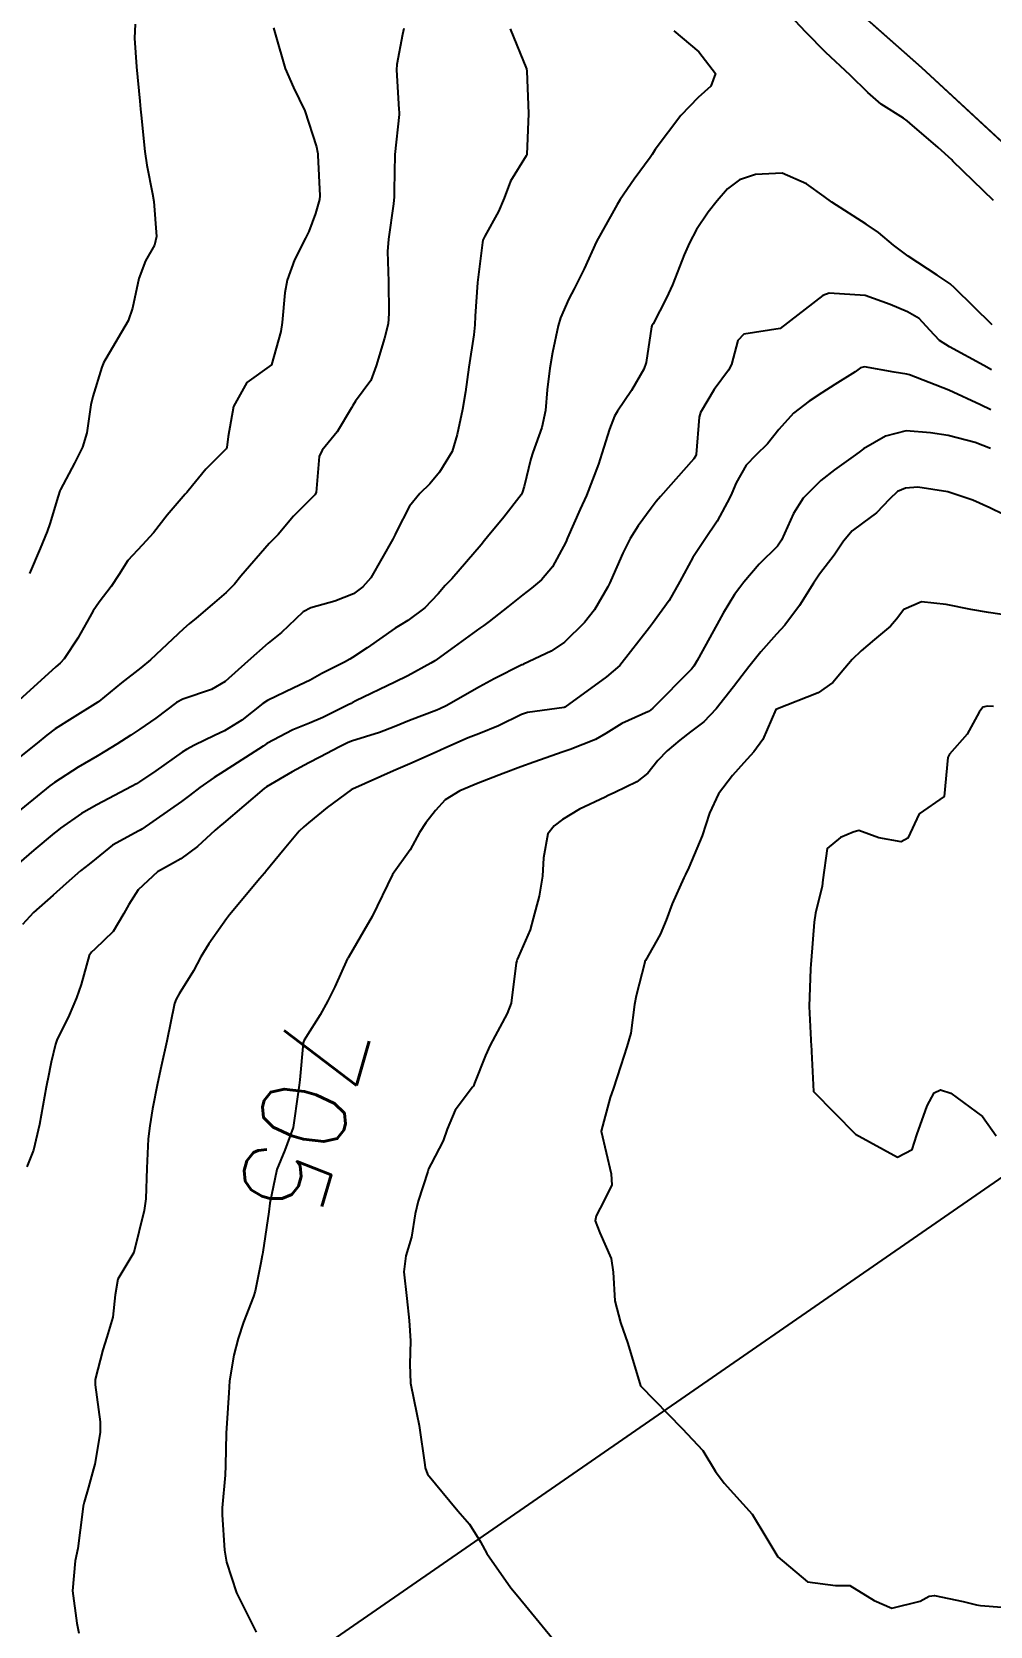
# Model space of a CAD drawing. Header units: metres. Extents: x 298520 to 308411, y 7433745 to 7450750.
# Drawn here: x 301594 to 301639.2, y 7442580.4 to 7442655.7 of the extents above; entities that cross this region are included whole.
import ezdxf
from ezdxf.enums import TextEntityAlignment as Align

# ---------------------------------------------------------------- set-up
doc = ezdxf.new("R2010")
doc.units = ezdxf.units.M
doc.header["$LTSCALE"] = 10
doc.linetypes.add('CONTINUO', pattern=[0])
doc.linetypes.add('DASHED', pattern=[0.75, 0.5, -0.25])
for name, color, linetype in [('Cotas', 45, 'Continuous'), ('Curvas de Nivel 1m', 11, 'Continuous'), ('Curvas de Nivel 5m', 15, 'Continuous'), ('Eixo_Estaqueamento', 45, 'CONTINUO'), ('Linha Férrea', 251, 'TRACKS'), ('TEXTO', 45, 'Continuous'), ('Vias Secundárias', 230, 'DASHED')]:
    doc.layers.add(name, color=color, linetype=linetype)
doc.styles.add('Style-STANDARD', font='STANDARD.shx')
doc.linetypes.add('TRACKS', pattern='A,0.15,[130,ltypeshp.shx,S=0.25,R=0,X=0,Y=0],0.15', length=0.3)

msp = doc.modelspace()

# ---------------------------------------------------------------- linework, layer by layer
at = {"layer": 'Curvas de Nivel 1m', "flags": 128}
for points, elevation in [([(301611.556, 7442655.816), (301611.5, 7442655.538), (301611.238, 7442654.12), (301611.225, 7442653.873), (301611.334, 7442651.992), (301611.349, 7442651.871), (301611.345, 7442651.765), (301611.132, 7442649.875), (301611.104, 7442648.178), (301611.101, 7442647.875), (301611.072, 7442647.547), (301610.84, 7442645.878), (301610.785, 7442645.287), (301610.832, 7442643.878), (301610.861, 7442642.356), (301610.821, 7442641.878), (301610.651, 7442641.205), (301610.265, 7442639.886), (301609.999, 7442639.193), (301609.288, 7442638.218), (301609.16, 7442638.026), (301609.098, 7442637.902), (301608.409, 7442636.771), (301607.715, 7442635.915), (301607.571, 7442635.605), (301607.428, 7442633.918), (301607.365, 7442633.794), (301607.239, 7442633.68), (301606.358, 7442632.797), (301605.629, 7442631.936), (301605.427, 7442631.721), (301605.209, 7442631.502), (301603.874, 7442629.96), (301603.567, 7442629.584), (301603.181, 7442629.186), (301602.52, 7442628.629), (301601.759, 7442627.984), (301601.434, 7442627.714), (301601.158, 7442627.471), (301599.599, 7442626.013), (301599.139, 7442625.633), (301598.239, 7442624.922), (301597.165, 7442624.04), (301597.139, 7442624.024), (301597.122, 7442624.011), (301595.905, 7442623.258), (301595.103, 7442622.747), (301594.711, 7442622.453), (301594.255, 7442622.073), (301593.083, 7442621.144)], 711), ([(301605.408, 7442655.847), (301605.499, 7442655.527), (301605.957, 7442653.935), (301606.361, 7442653.039), (301606.883, 7442651.926), (301607.436, 7442650.235), (301607.493, 7442649.979), (301607.5, 7442649.919), (301607.506, 7442649.845), (301607.593, 7442647.918), (301607.577, 7442647.742), (301607.395, 7442647.085), (301607.075, 7442646.234), (301606.92, 7442645.925), (301606.403, 7442644.899), (301606.062, 7442643.933), (301605.944, 7442643.344), (301605.811, 7442641.935), (301605.751, 7442641.513), (301605.313, 7442639.94), (301604.15, 7442639.107), (301603.515, 7442637.967), (301603.269, 7442636.556), (301603.2, 7442636.034), (301603.173, 7442635.971), (301602.214, 7442635.019), (301601.388, 7442633.989), (301601.319, 7442633.912), (301601.241, 7442633.834), (301600.383, 7442632.846), (301599.742, 7442632.012), (301599.207, 7442631.426), (301598.531, 7442630.695), (301598.1, 7442630.031), (301597.747, 7442629.472), (301597.18, 7442628.732), (301596.894, 7442628.324), (301596.731, 7442628.044), (301596.167, 7442627.041), (301595.525, 7442626.056), (301595.338, 7442625.861), (301595.139, 7442625.687), (301593.385, 7442624.086)], 712), ([(301598.885, 7442656.019), (301598.847, 7442655.371), (301598.938, 7442654.018), (301599.092, 7442652.382), (301599.13, 7442652.015), (301599.166, 7442651.73), (301599.333, 7442650.011), (301599.423, 7442649.371), (301599.704, 7442648.007), (301599.752, 7442647.654), (301599.879, 7442646.005), (301599.797, 7442645.588), (301599.371, 7442644.856), (301599.05, 7442644.015), (301598.75, 7442642.611), (301598.54, 7442642.022), (301597.5, 7442640.222), (301597.388, 7442640.039), (301597.361, 7442639.991), (301597.31, 7442639.836), (301596.881, 7442638.452), (301596.787, 7442638.045), (301596.593, 7442636.723), (301596.397, 7442636.049), (301596.009, 7442635.299), (301595.349, 7442634.059), (301595.317, 7442633.984), (301595.238, 7442633.744), (301594.851, 7442632.433), (301594.728, 7442632.067), (301594.395, 7442631.262), (301593.881, 7442630.08)], 713), ([(301639.405, 7442647.696), (301637.492, 7442649.559), (301637.434, 7442649.619), (301636.799, 7442650.206), (301635.451, 7442651.358), (301635.33, 7442651.46), (301635.156, 7442651.584), (301634.107, 7442652.247), (301633.465, 7442652.797), (301632.638, 7442653.618), (301631.489, 7442654.682), (301630.55, 7442655.644), (301630.041, 7442656.185)], 709), ([(301624.316, 7442655.718), (301625.488, 7442654.714), (301626.281, 7442653.692), (301626.057, 7442653.104), (301625.462, 7442652.562), (301624.647, 7442651.712), (301623.437, 7442650.1), (301623.291, 7442649.874), (301623.197, 7442649.732), (301622.446, 7442648.711), (301621.776, 7442647.746), (301621.639, 7442647.51), (301621.396, 7442647.079), (301620.665, 7442645.761), (301620.073, 7442644.472), (301619.74, 7442643.774), (301619.608, 7442643.527), (301619.352, 7442643.051), (301618.961, 7442642.161), (301618.844, 7442641.785), (301618.584, 7442640.524), (301618.462, 7442639.789), (301618.331, 7442638.756), (301618.249, 7442637.79), (301618.08, 7442636.987), (301617.652, 7442635.796), (301617.561, 7442635.496), (301617.247, 7442634.193), (301617.155, 7442633.89), (301617.108, 7442633.801), (301616.291, 7442632.745), (301615.52, 7442631.817), (301615.379, 7442631.651), (301615.209, 7442631.444), (301613.836, 7442629.84), (301613.519, 7442629.514), (301613.182, 7442629.134), (301612.563, 7442628.465), (301611.758, 7442627.864), (301611.384, 7442627.644), (301611.159, 7442627.505), (301609.833, 7442626.573), (301609.145, 7442626.119), (301609.01, 7442626.036), (301608.755, 7442625.904), (301607.693, 7442625.359), (301607.134, 7442625.058), (301606.373, 7442624.685), (301605.124, 7442624.089), (301604.906, 7442623.943), (301603.911, 7442623.158), (301603.103, 7442622.664), (301602.63, 7442622.445), (301601.685, 7442621.984), (301601.3, 7442621.779), (301601.09, 7442621.649), (301599.848, 7442620.776), (301599.075, 7442620.246), (301598.938, 7442620.158), (301598.7, 7442620.024), (301597.641, 7442619.461), (301597.064, 7442619.171), (301596.348, 7442618.759), (301595.356, 7442618.057), (301595.184, 7442617.926), (301595.049, 7442617.819), (301594.093, 7442617.018), (301593.023, 7442616.09)], 709), ([(301639.336, 7442641.831), (301637.584, 7442643.558), (301637.356, 7442643.763), (301636.749, 7442644.179), (301635.375, 7442645.078), (301634.684, 7442645.59), (301633.972, 7442646.184), (301633.393, 7442646.586), (301631.766, 7442647.626), (301631.407, 7442647.881), (301630.579, 7442648.479), (301629.423, 7442648.986), (301628.162, 7442648.933), (301627.418, 7442648.682), (301626.842, 7442648.255), (301626.353, 7442647.69), (301625.941, 7442647.151), (301625.389, 7442646.335), (301625.045, 7442645.705), (301624.797, 7442645.128), (301624.25, 7442643.717), (301623.974, 7442643.1), (301623.335, 7442641.877), (301623.28, 7442641.784), (301623.264, 7442641.731), (301623.001, 7442640.048), (301622.899, 7442639.734), (301622.313, 7442638.724), (301621.65, 7442637.746), (301621.515, 7442637.514), (301621.274, 7442636.896), (301620.909, 7442635.755), (301620.754, 7442635.254), (301620.185, 7442633.766), (301619.884, 7442633.12), (301619.299, 7442631.779), (301619.211, 7442631.569), (301618.58, 7442630.405), (301618.068, 7442629.791), (301617.59, 7442629.393), (301617.182, 7442629.076), (301616.472, 7442628.509), (301615.59, 7442627.816), (301615.341, 7442627.638), (301615.16, 7442627.509), (301613.938, 7442626.625), (301613.145, 7442626.043), (301613.03, 7442625.965), (301612.838, 7442625.853), (301611.745, 7442625.256), (301611.134, 7442624.957), (301609.296, 7442624.069), (301609.124, 7442623.986), (301609.07, 7442623.954), (301608.97, 7442623.902), (301607.743, 7442623.284), (301607.109, 7442623.019), (301606.33, 7442622.703), (301605.095, 7442622.057), (301605.026, 7442622.009), (301604.927, 7442621.942), (301603.081, 7442620.747), (301602.601, 7442620.452), (301601.933, 7442619.981), (301601.45, 7442619.605), (301601.066, 7442619.329), (301599.187, 7442618.018), (301599.111, 7442617.961), (301599.052, 7442617.934), (301597.809, 7442617.265), (301597.032, 7442616.635), (301596.712, 7442616.359), (301596.301, 7442616.047), (301595.621, 7442615.45), (301595.011, 7442614.891), (301594.077, 7442614.074), (301593.559, 7442613.517)], 708), ([(301639.315, 7442639.7), (301638.956, 7442639.904), (301637.325, 7442640.784), (301636.849, 7442641.088), (301636.394, 7442641.574), (301635.889, 7442642.132), (301635.342, 7442642.45), (301634.535, 7442642.782), (301633.349, 7442643.219), (301631.646, 7442643.331), (301631.349, 7442643.219), (301629.333, 7442641.66), (301627.614, 7442641.394), (301627.327, 7442641.082), (301627.036, 7442639.963), (301626.895, 7442639.684), (301626.219, 7442638.771), (301625.569, 7442637.697), (301625.506, 7442637.472), (301625.367, 7442635.699), (301625.341, 7442635.62), (301625.261, 7442635.501), (301623.684, 7442633.723), (301623.481, 7442633.484), (301623.235, 7442633.173), (301622.622, 7442632.336), (301622.251, 7442631.74), (301621.909, 7442631.04), (301621.339, 7442629.749), (301621.29, 7442629.651), (301621.189, 7442629.463), (301620.56, 7442628.371), (301620.1, 7442627.766), (301619.154, 7442626.847), (301618.517, 7442626.419), (301617.209, 7442625.799), (301617.16, 7442625.782), (301617.143, 7442625.774), (301615.83, 7442625.119), (301615.132, 7442624.738), (301613.557, 7442623.843), (301613.271, 7442623.698), (301613.12, 7442623.639), (301611.826, 7442623.149), (301611.108, 7442622.845), (301610.41, 7442622.574), (301609.097, 7442622.165), (301608.903, 7442622.095), (301608.527, 7442621.906), (301607.593, 7442621.41), (301607.085, 7442621.15), (301606.285, 7442620.724), (301605.074, 7442620.016), (301604.965, 7442619.942), (301603.056, 7442618.295), (301602.874, 7442618.153), (301602.658, 7442617.974), (301601.821, 7442617.203), (301601.032, 7442616.614), (301600.637, 7442616.388), (301599.932, 7442616.006), (301599.014, 7442615.154), (301598.573, 7442614.458), (301598.343, 7442614.027), (301597.834, 7442613.187), (301596.978, 7442612.352), (301596.815, 7442612.202), (301596.713, 7442612.043), (301596.321, 7442610.685), (301596.112, 7442610.048), (301595.76, 7442609.236), (301595.184, 7442608.057), (301595.117, 7442607.871), (301594.917, 7442607.009), (301594.761, 7442606.206), (301594.729, 7442606.063), (301594.672, 7442605.835), (301594.364, 7442604.068), (301594.077, 7442602.859), (301593.768, 7442602.076)], 707), ([(301639.287, 7442637.813), (301638.787, 7442638.049), (301637.301, 7442638.743), (301635.438, 7442639.462), (301635.311, 7442639.493), (301634.724, 7442639.596), (301633.315, 7442639.848), (301633.134, 7442639.793), (301632.868, 7442639.614), (301631.919, 7442639.008), (301631.298, 7442638.614), (301630.703, 7442638.228), (301629.965, 7442637.65), (301629.275, 7442636.89), (301628.73, 7442636.204), (301628.189, 7442635.671), (301627.729, 7442635.204), (301627.25, 7442634.372), (301627.051, 7442633.876), (301626.963, 7442633.683), (301626.355, 7442632.559), (301625.769, 7442631.694), (301625.204, 7442630.841), (301624.596, 7442629.716), (301624.095, 7442628.805), (301623.306, 7442627.729), (301623.161, 7442627.541), (301621.759, 7442625.744), (301621.137, 7442625.202), (301619.163, 7442623.779), (301619.136, 7442623.766), (301617.397, 7442623.519), (301617.117, 7442623.428), (301616.028, 7442622.892), (301615.103, 7442622.521), (301614.605, 7442622.323), (301613.504, 7442621.844), (301613.091, 7442621.657), (301611.843, 7442621.104), (301611.082, 7442620.772), (301609.137, 7442619.899), (301609.073, 7442619.866), (301607.942, 7442619.034), (301607.057, 7442618.308), (301606.844, 7442618.133), (301606.62, 7442617.924), (301605.906, 7442617.066), (301605.024, 7442615.995), (301604.999, 7442615.964), (301604.982, 7442615.941), (301604.769, 7442615.693), (301603.336, 7442613.965), (301603.189, 7442613.778), (301602.996, 7442613.514), (301602.356, 7442612.603), (301601.986, 7442611.98), (301601.629, 7442611.321), (301600.955, 7442610.245), (301600.81, 7442609.992), (301600.738, 7442609.78), (301600.37, 7442607.998), (301600.107, 7442606.81), (301599.937, 7442606.004), (301599.697, 7442604.814), (301599.568, 7442604.01), (301599.496, 7442603.388), (301599.421, 7442602.011), (301599.385, 7442600.559), (301599.302, 7442600.013), (301598.813, 7442598.02), (301598.056, 7442596.765), (301597.94, 7442596.028), (301597.824, 7442594.978), (301597.539, 7442594.032), (301597.357, 7442593.431), (301596.991, 7442592.037), (301596.989, 7442591.779), (301597.233, 7442590.035), (301597.218, 7442589.525), (301596.966, 7442588.037), (301596.918, 7442587.809), (301596.677, 7442586.947), (301596.472, 7442586.237), (301596.426, 7442586.044), (301596.39, 7442585.774), (301596.167, 7442584.047), (301596.052, 7442583.464), (301595.925, 7442582.05), (301596.12, 7442580.527), (301596.222, 7442580.046)], 706), ([(301639.886, 7442632.877), (301639.238, 7442633.182), (301638.435, 7442633.548), (301637.247, 7442633.947), (301635.827, 7442634.159), (301635.248, 7442634.117), (301634.88, 7442633.96), (301634.488, 7442633.598), (301633.88, 7442632.957), (301633.226, 7442632.466), (301632.729, 7442632.106), (301632.319, 7442631.619), (301631.879, 7442630.95), (301631.197, 7442630.051), (301630.9, 7442629.634), (301630.239, 7442628.582), (301629.551, 7442627.654), (301629.159, 7442627.22), (301628.426, 7442626.392), (301627.855, 7442625.673), (301627.543, 7442625.272), (301627.134, 7442624.743), (301626.318, 7442623.692), (301625.725, 7442623.089), (301625.106, 7442622.605), (301624.593, 7442622.223), (301623.995, 7442621.721), (301623.563, 7442621.25), (301623.082, 7442620.657), (301622.57, 7442620.243), (301621.528, 7442619.745), (301621.218, 7442619.601), (301621.07, 7442619.529), (301619.865, 7442618.963), (301619.053, 7442618.468), (301618.663, 7442618.169), (301618.369, 7442617.787), (301618.165, 7442616.655), (301618.118, 7442615.789), (301617.953, 7442614.851), (301617.672, 7442613.793), (301617.525, 7442613.264), (301616.976, 7442612.003), (301616.913, 7442611.862), (301616.892, 7442611.801), (301616.866, 7442611.696), (301616.63, 7442609.805), (301616.446, 7442609.306), (301615.638, 7442607.819), (301615.412, 7442607.336), (301614.906, 7442606.021), (301614.846, 7442605.888), (301614.806, 7442605.831), (301613.989, 7442604.742), (301613.611, 7442603.843), (301613.422, 7442603.297), (301612.858, 7442602.215), (301612.732, 7442601.974), (301612.69, 7442601.852), (301612.237, 7442600.458), (301612.096, 7442599.857), (301611.927, 7442598.754), (301611.655, 7442597.862), (301611.558, 7442597.106), (301611.698, 7442595.861), (301611.815, 7442594.817), (301611.88, 7442593.859), (301611.845, 7442592.76), (301611.877, 7442591.859), (301612.18, 7442590.393), (301612.294, 7442589.854), (301612.552, 7442587.994), (301612.575, 7442587.851), (301612.689, 7442587.567), (301614.117, 7442585.835), (301614.657, 7442585.199), (301615.186, 7442584.359), (301615.485, 7442583.817), (301616.619, 7442582.192), (301616.942, 7442581.797), (301618.593, 7442579.78)], 704), ([(301640.66, 7442628.028), (301639.174, 7442628.247), (301638.337, 7442628.387), (301637.179, 7442628.619), (301636.01, 7442628.748), (301635.175, 7442628.395), (301634.826, 7442627.935), (301634.538, 7442627.596), (301633.794, 7442626.966), (301633.151, 7442626.432), (301632.729, 7442626.032), (301632.381, 7442625.618), (301631.818, 7442624.941), (301631.131, 7442624.454), (301629.123, 7442623.66), (301628.518, 7442622.25), (301628.097, 7442621.67), (301627.616, 7442621.147), (301627.082, 7442620.544), (301626.418, 7442619.69), (301625.992, 7442618.763), (301625.649, 7442617.701), (301625.028, 7442616.203), (301624.86, 7442615.876), (301624.78, 7442615.712), (301624.233, 7442614.495), (301623.945, 7442613.721), (301623.675, 7442613.041), (301622.974, 7442611.817), (301622.944, 7442611.76), (301622.936, 7442611.73), (301622.538, 7442610.153), (301622.463, 7442609.735), (301622.288, 7442608.388), (301622.098, 7442607.738), (301621.805, 7442606.856), (301621.446, 7442605.745), (301621.303, 7442605.342), (301620.883, 7442603.75), (301621.359, 7442601.745), (301621.38, 7442601.212), (301620.837, 7442600.122), (301620.649, 7442599.753), (301620.604, 7442599.527), (301620.825, 7442598.962), (301621.355, 7442597.745), (301621.444, 7442597.103), (301621.519, 7442595.743), (301621.789, 7442594.723), (301622.134, 7442593.736), (301622.733, 7442591.73), (301624.713, 7442589.71), (301625.677, 7442588.67), (301626.28, 7442587.686), (301626.685, 7442587.129), (301628.007, 7442585.667), (301628.652, 7442584.598), (301629.223, 7442583.654), (301630.625, 7442582.472), (301631.942, 7442582.302), (301632.623, 7442582.303), (301633.767, 7442581.598), (301634.609, 7442581.229), (301635.939, 7442581.57), (301636.376, 7442581.804), (301636.617, 7442581.838), (301637.969, 7442581.546), (301638.611, 7442581.39), (301638.793, 7442581.356), (301640.61, 7442581.214)], 703), ([(301639.403, 7442623.813), (301639.126, 7442623.826), (301638.896, 7442623.772), (301638.727, 7442623.544), (301638.161, 7442622.496), (301637.323, 7442621.558), (301637.245, 7442621.405), (301637.073, 7442619.56), (301635.896, 7442618.742), (301635.354, 7442617.585), (301635.041, 7442617.416), (301633.996, 7442617.6), (301633.048, 7442617.949), (301632.784, 7442617.876), (301632.181, 7442617.619), (301631.558, 7442617.105), (301631.345, 7442615.627), (301631.322, 7442615.325), (301631.007, 7442614.046), (301630.94, 7442613.631), (301630.798, 7442611.81), (301630.782, 7442611.633), (301630.758, 7442611.421), (301630.707, 7442609.634), (301630.804, 7442607.752), (301630.81, 7442607.632), (301630.811, 7442607.521), (301630.903, 7442605.63), (301632.883, 7442603.61), (301634.867, 7442602.522), (301635.566, 7442602.886), (301635.788, 7442603.576), (301636.272, 7442604.944), (301636.611, 7442605.564), (301636.904, 7442605.705), (301637.385, 7442605.555), (301638.892, 7442604.45), (301639.531, 7442603.534)], 702)]:
    msp.add_lwpolyline(points, dxfattribs=dict(at, elevation=elevation))
at = {"layer": 'Curvas de Nivel 5m', "flags": 128}
for points, elevation in [([(301616.578, 7442655.809), (301617.355, 7442653.92), (301617.377, 7442653.801), (301617.453, 7442651.8), (301617.364, 7442649.871), (301617.345, 7442649.801), (301616.608, 7442648.615), (301616.307, 7442647.811), (301616.03, 7442647.18), (301615.385, 7442646.01), (301615.301, 7442645.821), (301615.278, 7442645.718), (301615.035, 7442643.825), (301614.929, 7442642.236), (301614.915, 7442641.826), (301614.865, 7442641.364), (301614.633, 7442639.83), (301614.468, 7442638.66), (301614.326, 7442637.834), (301614.079, 7442636.646), (301613.838, 7442635.841), (301613.253, 7442634.873), (301612.784, 7442634.318), (301612.326, 7442633.859), (301611.835, 7442633.263), (301611.216, 7442632.071), (301611.155, 7442631.929), (301611.125, 7442631.871), (301611.046, 7442631.707), (301610.005, 7442629.888), (301609.626, 7442629.454), (301609.181, 7442629.128), (301608.306, 7442628.779), (301607.171, 7442628.459), (301606.817, 7442628.275), (301606.448, 7442627.927), (301605.785, 7442627.306), (301605.151, 7442626.793), (301604.19, 7442625.954), (301603.133, 7442624.994), (301602.489, 7442624.617), (301601.125, 7442624.154), (301600.83, 7442623.994), (301599.86, 7442623.26), (301599.104, 7442622.734), (301598.67, 7442622.454), (301598.007, 7442622.031), (301597.445, 7442621.68), (301597.087, 7442621.469), (301596.19, 7442620.941), (301595.075, 7442620.222), (301594.853, 7442620.063), (301593.058, 7442618.604)], 710), ([(301639.267, 7442635.985), (301638.547, 7442636.271), (301637.273, 7442636.597), (301636.426, 7442636.724), (301635.275, 7442636.819), (301634.302, 7442636.57), (301633.267, 7442635.969), (301633.057, 7442635.82), (301632.779, 7442635.615), (301631.895, 7442634.985), (301631.251, 7442634.476), (301630.425, 7442633.642), (301629.956, 7442632.926), (301629.404, 7442631.657), (301629.21, 7442631.377), (301628.343, 7442630.527), (301627.617, 7442629.676), (301627.433, 7442629.433), (301627.184, 7442629.102), (301626.637, 7442628.222), (301626.366, 7442627.692), (301625.416, 7442625.976), (301625.253, 7442625.708), (301625.142, 7442625.571), (301623.326, 7442623.728), (301623.218, 7442623.633), (301623.121, 7442623.574), (301621.856, 7442622.998), (301621.105, 7442622.539), (301620.608, 7442622.249), (301619.415, 7442621.775), (301619.092, 7442621.666), (301617.698, 7442621.182), (301617.085, 7442620.962), (301616.248, 7442620.641), (301615.077, 7442620.189), (301614.206, 7442619.833), (301613.514, 7442619.395), (301613.059, 7442618.898), (301612.596, 7442618.308), (301612.304, 7442617.857), (301611.86, 7442617.042), (301611.023, 7442615.87), (301610.063, 7442613.884), (301609.668, 7442613.215), (301608.975, 7442612.022), (301608.931, 7442611.943), (301608.91, 7442611.901), (301608.301, 7442610.565), (301607.979, 7442609.91), (301607.614, 7442609.245), (301606.935, 7442608.178), (301606.839, 7442608.016), (301606.814, 7442607.921), (301606.651, 7442606.178), (301606.614, 7442605.923), (301606.568, 7442605.593), (301606.341, 7442603.928), (301605.937, 7442602.864), (301605.564, 7442601.939), (301605.243, 7442600.35), (301605.188, 7442599.945), (301604.907, 7442598.042), (301604.887, 7442597.949), (301604.873, 7442597.888), (301604.807, 7442597.544), (301604.539, 7442596.2), (301604.465, 7442595.953), (301603.994, 7442594.735), (301603.744, 7442593.96), (301603.538, 7442593.175), (301603.339, 7442591.964), (301603.297, 7442591.395), (301603.206, 7442589.965), (301603.176, 7442589.498), (301603.141, 7442587.966), (301603.132, 7442587.519), (301602.992, 7442585.967), (301602.983, 7442585.644), (301603.1, 7442583.965), (301603.192, 7442583.41), (301603.659, 7442581.96), (301604.595, 7442580.1)], 705)]:
    msp.add_lwpolyline(points, dxfattribs=dict(at, elevation=elevation))
at = {"layer": 'Eixo_Estaqueamento'}
msp.add_lwpolyline([(301546.373, 7442729.879), (301556.026, 7442721.963), (301571.106, 7442709.224), (301585.626, 7442697.221), (301605.302, 7442680.695), (301626.6, 7442662.308), (301636.008, 7442653.979), (301647.393, 7442643.457), (301657.648, 7442633.669), (301665.746, 7442625.395), (301674.266, 7442616.2), (301683.494, 7442605.405, -0.014011), (301687.73, 7442600.161, 0.003293), (301690.664, 7442596.364, -0.012739), (301696.107, 7442589.038, -0.005502), (301703.078, 7442578.904, -0.00131), (301707.985, 7442571.558, -0.014127), (301713.357, 7442562.952, -0.000535), (301718.524, 7442554.109, -0.012187), (301722.927, 7442546.111), (301727.104, 7442538.17)], format="xyb", dxfattribs=at)
at = {"layer": 'Linha Férrea', "flags": 128}
msp.add_lwpolyline([(307827.162, 7434249.95), (307821.558, 7434258.806), (307819.524, 7434262.43), (307816.304, 7434268.219), (307813.681, 7434272.301), (307811.637, 7434275.461), (307798.221, 7434296.136), (307773.738, 7434334.032), (307761.734, 7434352.011), (307752.472, 7434367.888), (307735.134, 7434393.38), (307710.738, 7434431.015), (307694.807, 7434455.28), (307677.699, 7434482.208), (307665.381, 7434501.663), (307643.884, 7434534.842), (307627.559, 7434562.543), (307613.51, 7434586.874), (307596.955, 7434617.47), (307576.402, 7434659.978), (307564.169, 7434687.319), (307541.059, 7434734.946), (307530.172, 7434758.545), (307516.917, 7434785.92), (307501.763, 7434817.247), (307481.679, 7434859.302), (307459.201, 7434904.199), (307442.79, 7434936.268), (307425.275, 7434968.915), (307411.694, 7434992.242), (307402.565, 7435007.679), (307388.848, 7435028.501), (307366.947, 7435058.298), (307352.497, 7435076.75), (307335.708, 7435095.815), (307323.737, 7435108.404), (307304.876, 7435127.211), (307280.641, 7435149.596), (307260.895, 7435166.247), (307239.502, 7435183.006), (307222.59, 7435195.397), (307206.912, 7435206.431), (307191.542, 7435216.923), (307180.978, 7435223.581), (307147.083, 7435245.035), (307110.179, 7435267.866), (307071.327, 7435292.081), (307013.035, 7435328.917), (306934.22, 7435378.293), (306890.853, 7435406.012), (306860.761, 7435425.266), (306830.445, 7435444.172), (306783.165, 7435474.002), (306743.292, 7435499.125), (306730.646, 7435506.804), (306700.006, 7435524.558), (306649.968, 7435556.158), (306620.536, 7435574.685), (306585.884, 7435596.365), (306549.21, 7435619.443), (306511.464, 7435642.992), (306481.3, 7435662.066), (306449.914, 7435681.79), (306417.31, 7435702.158), (306386.499, 7435720.658), (306359.57, 7435735.78), (306332.265, 7435749.95), (306295.736, 7435767.254), (306254.914, 7435784.832), (306234.551, 7435793.029), (306198.8, 7435806.042), (306177.427, 7435813.736), (306139.201, 7435826.142), (306101.034, 7435838.043), (306051.969, 7435853.031), (306008.186, 7435866.647), (306003.579, 7435868.042), (305974.115, 7435878.736), (305939.654, 7435889.448), (305902.227, 7435900.737), (305881.18, 7435906.223), (305868.578, 7435910.192), (305845.541, 7435919.118), (305815.171, 7435933.297), (305786.711, 7435949.033), (305760.876, 7435966.424), (305735.18, 7435986.894), (305723.755, 7435997.052), (305696.097, 7436025.188), (305678.2, 7436047.897), (305661.02, 7436071.863), (305645.017, 7436096.315), (305622.371, 7436129.703), (305596.142, 7436168.749), (305576.091, 7436198.746), (305559.429, 7436223.15), (305539.44, 7436252.716), (305521.42, 7436279.841), (305512.691, 7436292.824), (305499.486, 7436312.983), (305480.027, 7436341.606), (305460.301, 7436370.83), (305441.558, 7436398.43), (305421.25, 7436428.242), (305402.577, 7436456.088), (305384.092, 7436483.75), (305369.125, 7436505.554), (305351.225, 7436532.173), (305338.344, 7436551.44), (305322.726, 7436574.869), (305306.914, 7436598.296), (305293.244, 7436619.058), (305277.818, 7436644.307), (305263.888, 7436668.981), (305254.713, 7436687.725), (305243.781, 7436710.837), (305233.952, 7436734.393), (305225.106, 7436755.865), (305215.533, 7436780.472), (305201.607, 7436815.682), (305193.173, 7436837.83), (305177.384, 7436877.752), (305166.792, 7436904.686), (305153.942, 7436937.689), (305141.501, 7436969.136), (305130.697, 7436996.497), (305122.016, 7437018.504), (305113.061, 7437043.102), (305101.513, 7437072.011), (305093.245, 7437092.935), (305082.037, 7437121.364), (305073.353, 7437143.916), (305060.568, 7437176.453), (305050.18, 7437206.397), (305043.414, 7437227.867), (305037.467, 7437248.165), (305034.526, 7437261.706), (305031.724, 7437274.104), (305028.718, 7437297.869), (305025.03, 7437326.573), (305023.117, 7437358.555), (305023.119, 7437387.114), (305024.829, 7437414.867), (305027.312, 7437439.505), (305027.407, 7437441.256), (305030.711, 7437462.666), (305036.039, 7437488.902), (305042.465, 7437516.919), (305048.776, 7437544.538), (305055.475, 7437572.1), (305062.866, 7437603.389), (305069.498, 7437630.688), (305077.032, 7437662.821), (305085.46, 7437698.138), (305091.819, 7437727.643), (305097.21, 7437749.95), (305103.918, 7437777.268), (305111.101, 7437807.1), (305121.202, 7437849.915), (305125.406, 7437866.973), (305130.992, 7437888.732), (305137.356, 7437914.575), (305143.477, 7437941.139), (305150.277, 7437969.227), (305155.626, 7437993.858), (305160.498, 7438017.389), (305165.529, 7438047.968), (305167.399, 7438065.921), (305168.452, 7438080.499), (305168.697, 7438098.822), (305168.499, 7438111.609), (305167.442, 7438129.409), (305165.734, 7438144.803), (305163.051, 7438159.253), (305157.36, 7438183.653), (305149.712, 7438209.61), (305142.146, 7438230.516), (305132.877, 7438252.552), (305120.435, 7438277.838), (305109.119, 7438297.22), (305107.007, 7438300.233), (305099.258, 7438311.382), (305091.426, 7438322.415), (305083.384, 7438332.797), (305079.569, 7438337.519), (305074.8, 7438344.056), (305056.823, 7438367.077), (305041.935, 7438386.352), (305023.225, 7438411.978), (305005.975, 7438436.561), (304993.284, 7438456.495), (304983.121, 7438473.171), (304969.538, 7438498.699), (304959.938, 7438517.087), (304947.328, 7438543.432), (304933.09, 7438572.791), (304924.306, 7438590.948), (304918.204, 7438604.464), (304911.783, 7438619.158), (304905.926, 7438632.437), (304900.315, 7438648.46), (304895.834, 7438661.886), (304892.174, 7438674.496), (304887.946, 7438691.238), (304884.694, 7438706.937), (304881.848, 7438723.698), (304879.326, 7438740.134), (304878.187, 7438758.916), (304877.537, 7438778.358), (304877.211, 7438799.094), (304877.455, 7438830.881), (304877.861, 7438863.017), (304878.268, 7438892.702), (304878.595, 7438920.109), (304878.677, 7438952.239), (304877.945, 7438980.303), (304876.318, 7439009.018), (304874.936, 7439022.788), (304873.229, 7439037.841), (304870.14, 7439056.141), (304864.855, 7439082.077), (304859.079, 7439105.013), (304850.377, 7439133.889), (304843.057, 7439154.06), (304836.382, 7439171.237), (304828.249, 7439190.114), (304817.674, 7439211.83), (304806.69, 7439232.736), (304796.364, 7439250.871), (304785.222, 7439269.009), (304772.779, 7439289.097), (304755.7, 7439316.738), (304736.912, 7439345.938), (304718.848, 7439374.335), (304700.222, 7439403.624), (304676.465, 7439440.714), (304659.061, 7439468.061), (304641.493, 7439495.549), (304629.289, 7439514.996), (304612.29, 7439541.915), (304598.786, 7439563.312), (304583.088, 7439588.524), (304568.608, 7439611.383), (304554.371, 7439633.59), (304540.465, 7439656.114), (304527.858, 7439675.88), (304515.488, 7439695.965), (304501.015, 7439718.74), (304492.557, 7439732.179), (304481.09, 7439749.95), (304464.698, 7439773.555), (304458.701, 7439781.55), (304447.468, 7439795.482), (304430.85, 7439814.016), (304417.942, 7439826.867), (304407.625, 7439836.385), (304393.358, 7439848.486), (304380.404, 7439858.342), (304362.661, 7439870.737), (304347.086, 7439880.296), (304333.248, 7439887.82), (304320.73, 7439894.061), (304304.927, 7439900.989), (304286.443, 7439908.157), (304266.642, 7439915.416), (304246.691, 7439922.501), (304225.186, 7439929.977), (304198.999, 7439939.195), (304168.468, 7439950.001), (304152.888, 7439955.629), (304135.919, 7439962.486), (304121.351, 7439968.798), (304105.783, 7439976.385), (304088.736, 7439985.334), (304071.183, 7439995.831), (304051.503, 7440008.737), (304042.509, 7440015.334), (304023.022, 7440030.473), (304002.682, 7440048.64), (303992.184, 7440058.522), (303980.444, 7440070.491), (303965.024, 7440086.226), (303949.368, 7440102.496), (303932.051, 7440120.671), (303917.21, 7440136.166), (303903.071, 7440150.772), (303879.085, 7440174.998), (303863.629, 7440189.711), (303849.061, 7440203.116), (303838.551, 7440211.886), (303825.964, 7440222.577), (303811.471, 7440233.814), (303798.026, 7440243.583), (303789.167, 7440249.782, 0.048699), (303782.733, 7440254.326, -0.013971), (303778.977, 7440256.716, 0.011385), (303767.539, 7440264.078, 0.000455), (303759.243, 7440269.144, 0.004014), (303749.319, 7440275.082, 0.008965), (303739.521, 7440280.605), (303729.166, 7440286.199), (303717.711, 7440292.151), (303693.717, 7440304.367), (303679.104, 7440311.896), (303660.942, 7440321.331), (303642.972, 7440330.918), (303636.468, 7440334.548), (303624.836, 7440341.295), (303611.994, 7440348.943), (303603.079, 7440354.598), (303596.281, 7440359.102), (303587.51, 7440365.427), (303578.605, 7440372.221), (303569.48, 7440379.633), (303558.633, 7440389.129), (303549.894, 7440397.253), (303541.539, 7440405.465), (303534.882, 7440412.293), (303523.465, 7440424.473), (303512.292, 7440437.463), (303502.617, 7440449.258), (303497.008, 7440456.501), (303488.044, 7440468.694), (303481.424, 7440477.682), (303475.375, 7440486.349), (303465.786, 7440500.535), (303456.113, 7440515.599), (303445.613, 7440532.252), (303432.87, 7440552.628), (303423.186, 7440568.064, -0.000757), (303417.987, 7440576.145, 0.007668), (303411.654, 7440585.694), (303403.602, 7440597.441), (303394.768, 7440609.244), (303388.857, 7440616.919), (303381.264, 7440625.91), (303374.43, 7440633.824), (303364.889, 7440644.089), (303358.774, 7440650.239), (303349.646, 7440658.739), (303339.722, 7440667.523), (303332.656, 7440673.464), (303326.724, 7440678.049, -0.018136), (303320.919, 7440682.537, 0.027105), (303312.535, 7440688.782, -0.001525), (303306.785, 7440692.624), (303296.835, 7440699.316), (303291.583, 7440702.647), (303280.845, 7440709.238, 0.008003), (303271.247, 7440714.648, 0.013057), (303255.936, 7440722.447, -0.001991), (303248.373, 7440726.091, 0.012147), (303243.6, 7440728.272, -0.002135), (303237.368, 7440730.971), (303223.7, 7440736.96), (303210.103, 7440742.741), (303193.904, 7440749.566), (303189.82, 7440751.298), (303177.394, 7440756.464), (303158.988, 7440764.273), (303141.646, 7440771.615), (303117.098, 7440781.981), (303101.554, 7440788.524), (303093.446, 7440792.234), (303076.052, 7440800.18), (303054.932, 7440810.372), (303040.156, 7440817.979), (303025.349, 7440825.886), (303013.344, 7440832.756), (303004.06, 7440838.538), (302994.271, 7440845.093), (302982.623, 7440853.413), (302969.58, 7440863.652), (302962.58, 7440869.547), (302953.339, 7440877.801), (302943.024, 7440887.539), (302938.586, 7440892.147), (302933.331, 7440897.537), (302924.321, 7440907.75), (302915.904, 7440917.945), (302907.517, 7440928.751), (302899.78, 7440938.97), (302892.734, 7440949.154), (302888.762, 7440955.109), (302884.574, 7440961.747), (302879.485, 7440969.887), (302873.287, 7440980.614), (302867.777, 7440990.898), (302859.79, 7441006.768), (302851.229, 7441025.298), (302846.823, 7441035.61), (302841.669, 7441047.987), (302837.148, 7441059.318), (302829.38, 7441078.789), (302825.24, 7441088.834), (302821.857, 7441097.357), (302816.249, 7441111.473), (302810.672, 7441125.205), (302804.678, 7441140.046), (302799.05, 7441153.537), (302792.202, 7441169.326), (302786.803, 7441181.368), (302782.699, 7441189.728), (302780.991, 7441193.272, -0.024435), (302778.706, 7441197.526, 0.018839), (302775.042, 7441204.531), (302769.048, 7441215.01), (302764.16, 7441223.098), (302758.012, 7441232.567), (302751.033, 7441242.929), (302746.425, 7441249.467, 0.01417), (302742.29, 7441255.115, -0.010578), (302734.95, 7441264.491, 0.026045), (302726.645, 7441274.447), (302714.77, 7441287.265), (302702.588, 7441299.413), (302690.064, 7441310.886), (302682.561, 7441317.234), (302675.22, 7441323.247), (302666.869, 7441329.42, 0.027574), (302658.671, 7441335.283, -0.011091), (302655.152, 7441337.629, 0.01172), (302645.719, 7441343.898, 0.006642), (302635.246, 7441350.318, 0.010482), (302620.241, 7441358.823, 0.013683), (302599.223, 7441369.429, 0.008553), (302586.726, 7441375.052, 0.011788), (302575.046, 7441379.747, 0.002778), (302570.558, 7441381.4), (302560.876, 7441384.907), (302551.005, 7441388.04), (302546.217, 7441389.527, -0.019135), (302544.903, 7441389.88, 0.019296), (302522.937, 7441395.786, 0.000461), (302511.662, 7441398.344, 0.010049), (302501.513, 7441400.424), (302492.392, 7441402.102), (302485.288, 7441403.295), (302471.447, 7441405.533), (302444.869, 7441409.521), (302415.277, 7441413.929), (302384.345, 7441418.639), (302365.976, 7441421.32), (302360.247, 7441421.986), (302338.704, 7441425.134), (302306.002, 7441430.395), (302286.923, 7441434.198), (302278.604, 7441436.007), (302270.237, 7441438.277), (302260.05, 7441441.209), (302248.718, 7441444.793), (302234.932, 7441449.831), (302225.681, 7441453.688), (302223.91, 7441454.587), (302211.722, 7441460.078), (302198.55, 7441466.939), (302185.194, 7441474.434), (302176.266, 7441480.044), (302166.746, 7441486.088), (302155.705, 7441493.817), (302145.197, 7441501.908), (302133.651, 7441511.457), (302124.111, 7441520.003), (302113.796, 7441530.075), (302104.384, 7441540.03), (302095.467, 7441550.013), (302086.579, 7441560.931), (302077.65, 7441573.115), (302070.772, 7441583.077), (302062.647, 7441595.881), (302055.334, 7441608.401), (302048.687, 7441620.587), (302040.377, 7441636.793), (302032.957, 7441653.052), (302027.217, 7441666.295), (302023.745, 7441674.151), (302020.233, 7441682.946), (302013.855, 7441699.656), (302006.743, 7441720.028), (302000.143, 7441739.465), (301996.81, 7441749.517), (301993.173, 7441760.442), (301988.741, 7441774.004), (301985.313, 7441784.598), (301976.672, 7441811.028), (301970.969, 7441828.13), (301966.757, 7441840.46), (301961.824, 7441854.796), (301956.599, 7441869.324), (301952.694, 7441879.426), (301950.212, 7441885.776), (301947.263, 7441893.123), (301942.827, 7441902.996), (301936.943, 7441915.47), (301925.249, 7441938.089), (301919.939, 7441947.811), (301913.515, 7441959.082), (301904.124, 7441974.92), (301894.52, 7441990.438), (301891.413, 7441995.461), (301886.489, 7442003.183), (301878.67, 7442015.285), (301873.464, 7442023.436), (301865.157, 7442036.288), (301855.839, 7442050.938), (301845.976, 7442066.833), (301838.272, 7442079.461), (301830.416, 7442092.887), (301825.548, 7442101.779), (301821.376, 7442109.453), (301815.662, 7442120.908), (301811.106, 7442130.238), (301807.699, 7442137.999), (301806.423, 7442140.601, 0.023261), (301801.857, 7442152.453, -0.028715), (301797.552, 7442164.003, 0.012936), (301793.732, 7442175.332, -0.025942), (301792.423, 7442179.575, 0.006006), (301789.905, 7442189.062, -0.014708), (301788.14, 7442196.216), (301785.975, 7442206.246), (301784.367, 7442214.306, 0.006026), (301783.559, 7442218.841, -0.007665), (301782.521, 7442224.78, -0.006079), (301780.959, 7442235.44, -0.002739), (301779.703, 7442245.206), (301779.178, 7442249.477), (301778.675, 7442254.381), (301778.065, 7442260.482), (301777.318, 7442271.291), (301776.984, 7442275.413), (301775.911, 7442292.595), (301775.204, 7442301.965), (301774.189, 7442318.205), (301773.646, 7442327.416), (301773.089, 7442335.875), (301772.127, 7442350.268), (301771.292, 7442362.115), (301770.725, 7442371.572), (301769.865, 7442382.07), (301768.552, 7442394.647), (301768.148, 7442398.421), (301767.394, 7442406.074), (301767.009, 7442408.608), (301766.499, 7442411.782), (301764.779, 7442423.533), (301763.465, 7442430.863), (301760.77, 7442444.807), (301759.479, 7442450.076), (301758.259, 7442454.401), (301755.339, 7442466.071), (301751.665, 7442478.105, 0.014406), (301747.843, 7442489.506, -0.000078), (301746.016, 7442494.48), (301743.45, 7442501.467), (301738.686, 7442513.328), (301735.709, 7442520.321), (301732.431, 7442527.285), (301727.104, 7442538.17), (301722.927, 7442546.111, 0.012187), (301718.524, 7442554.109, 0.000535), (301713.357, 7442562.952, 0.014127), (301707.985, 7442571.558, 0.00131), (301703.078, 7442578.904, 0.005502), (301696.107, 7442589.038, 0.012739), (301690.664, 7442596.364, -0.003293), (301687.73, 7442600.161, 0.014011), (301683.494, 7442605.405), (301674.266, 7442616.2), (301665.746, 7442625.395), (301657.648, 7442633.669), (301647.393, 7442643.457), (301636.008, 7442653.979), (301626.6, 7442662.308), (301605.302, 7442680.695), (301585.626, 7442697.221), (301571.106, 7442709.224), (301556.026, 7442721.963), (301546.373, 7442729.879), (301533.385, 7442740.748), (301522.722, 7442749.605), (301509.812, 7442760.238), (301495.057, 7442772.28), (301477.473, 7442786.656), (301465.134, 7442796.879), (301456.431, 7442804.066), (301435.244, 7442821.757), (301421.836, 7442832.858), (301396.975, 7442853.686), (301385.141, 7442863.625), (301370.663, 7442875.779), (301364.72, 7442880.333), (301363.394, 7442881.709), (301340.635, 7442900.571), (301323.028, 7442915.478), (301312.785, 7442924.11), (301300.577, 7442934.699), (301285.849, 7442948.16), (301276.269, 7442957.316), (301270.655, 7442962.881), (301259.99, 7442974.031), (301253.515, 7442981.219), (301247.895, 7442987.531), (301240.384, 7442996.742), (301229.998, 7443009.989), (301221.855, 7443021.632), (301213.131, 7443035.04), (301205.731, 7443047.193), (301200.054, 7443057.202), (301196.13, 7443064.495), (301190.777, 7443075.159), (301186.743, 7443083.781), (301181.573, 7443095.717), (301178.314, 7443103.871), (301173.662, 7443116.191), (301169.173, 7443129.408), (301164.144, 7443147.31, -0.01791), (301159.61, 7443166.203, -0.00496), (301157.559, 7443176.875, -0.011511), (301154.972, 7443193.236, -0.007375), (301153.508, 7443205.472), (301152.718, 7443213.017, -0.00222), (301152.224, 7443222.44), (301151.729, 7443232.749), (301151.603, 7443240.182), (301151.639, 7443249.448), (301151.725, 7443255.841, -0.000163), (301152.025, 7443263.846, -0.011094), (301152.62, 7443273.75), (301153.007, 7443278.435), (301153.225, 7443280.621), (301153.695, 7443286.694, -0.028501), (301154.086, 7443291.63), (301155.314, 7443300.595), (301156.339, 7443307.456), (301157.491, 7443314.977), (301159.202, 7443325.07), (301161.789, 7443338.495), (301165.144, 7443354.564), (301169.449, 7443374.231), (301172.81, 7443391.595), (301174.68, 7443401.171), (301178.924, 7443420.669), (301181.694, 7443433.864), (301184.295, 7443446.536), (301187.696, 7443463.235), (301190.748, 7443479.811), (301192.552, 7443489.809), (301194.095, 7443499.341), (301196.062, 7443513.194), (301197.815, 7443528.847), (301198.978, 7443543.028), (301199.581, 7443554.271), (301200.059, 7443564.719), (301200.282, 7443573.9), (301200.162, 7443588.233), (301199.927, 7443598.374), (301199.281, 7443610.703), (301198.702, 7443618.87), (301198.183, 7443625.385), (301197.204, 7443633.937, -0.007667), (301196.167, 7443643.146, 0.025395), (301194.851, 7443652, -0.01031), (301194.43, 7443654.342), (301193.513, 7443660.134), (301192.135, 7443668.077), (301188.578, 7443684.771), (301185.498, 7443697.176), (301182.785, 7443706.834), (301181.462, 7443711.268), (301177.711, 7443723.713), (301173.808, 7443734.628), (301171.261, 7443741.672), (301169.728, 7443745.668), (301168.223, 7443749.256), (301166.222, 7443754.29), (301158.307, 7443772.479), (301152.394, 7443784.66), (301147.869, 7443793.508), (301140.961, 7443806.331), (301134.742, 7443816.987), (301130.672, 7443823.903), (301127.116, 7443829.58), (301117.999, 7443843.643), (301110.123, 7443855.073), (301103.904, 7443863.685), (301096.373, 7443873.957), (301091.515, 7443880.268), (301082.097, 7443891.988), (301075.191, 7443900.343), (301066.669, 7443910.076), (301057.942, 7443919.52), (301047.68, 7443929.617), (301040.637, 7443936.582), (301031.883, 7443944.37), (301023.758, 7443951.563), (301019.288, 7443955.054), (301009.556, 7443962.804), (300997.58, 7443972.16), (300983.871, 7443982.451), (300964.188, 7443997.461), (300944.108, 7444013.327), (300932.299, 7444022.947), (300914.026, 7444037.339), (300891.313, 7444055.807), (300879.97, 7444064.814), (300848.153, 7444089.828), (300830.362, 7444103.6), (300820.582, 7444111.406), (300808.788, 7444120.923), (300790.074, 7444136.492), (300778.414, 7444146.774), (300770.686, 7444153.71), (300758.584, 7444165.332), (300747.358, 7444176.88), (300740.382, 7444184.133), (300726.752, 7444199.558), (300715.031, 7444213.522), (300701.451, 7444231.207), (300695.757, 7444239.063), (300691.098, 7444245.691), (300688.496, 7444249.683), (300679.245, 7444263.561), (300673.509, 7444272.713), (300665.013, 7444287.411), (300658.593, 7444299.121), (300654.523, 7444306.913), (300645.889, 7444324.778), (300638.775, 7444340.504), (300632.002, 7444357.092), (300623.229, 7444381.315), (300618.039, 7444396.735), (300611.737, 7444416.065), (300609.685, 7444423.435), (300606.998, 7444434.668), (300602.946, 7444451.568), (300599.969, 7444467.01), (300597.626, 7444480.248), (300594.733, 7444500.078), (300593.893, 7444507.369), (300592.267, 7444522.787), (300591.511, 7444531.442), (300590.493, 7444544.959), (300589.841, 7444557.299), (300589.096, 7444574.018), (300588.343, 7444602.107), (300587.685, 7444624.209), (300587.294, 7444638.301), (300586.409, 7444654.83), (300585.213, 7444670.921), (300583.32, 7444689.362), (300581.913, 7444699.787), (300579.93, 7444713.25), (300577.016, 7444730.379), (300574.607, 7444742.839), (300573.261, 7444749.503), (300571.951, 7444755.507), (300567.968, 7444771.617), (300563.223, 7444789.714), (300556.388, 7444811.413), (300552.813, 7444821.862), (300552.051, 7444823.547), (300548.135, 7444834.224), (300543.898, 7444845.238), (300538.737, 7444857.627), (300534.37, 7444867.272, 0.016186), (300529.659, 7444877.358), (300521.065, 7444894.307), (300515.468, 7444904.77), (300506.539, 7444920.708), (300501.331, 7444929.076), (300498.824, 7444933.12), (300487.096, 7444951.631), (300473.997, 7444971.561), (300463.472, 7444987.491), (300453.773, 7445002.708), (300450.06, 7445008.599), (300443.364, 7445019.573), (300432.151, 7445039.253), (300421.263, 7445060.113), (300412.901, 7445077.325), (300404.443, 7445096.117), (300400.04, 7445106.506), (300395.554, 7445118.008), (300385.79, 7445146.048), (300379.043, 7445169.005), (300374.061, 7445187.954), (300369.452, 7445208.366), (300365.384, 7445228.498), (300362.756, 7445242.388), (300361.678, 7445249.758), (300360.143, 7445261.703), (300359.094, 7445273.894), (300358.442, 7445281.783), (300357.503, 7445297.711), (300357.204, 7445314.251), (300357.2, 7445325.495), (300357.632, 7445341.062), (300358.792, 7445365.539), (300359.702, 7445378.899), (300360.824, 7445394.556), (300361.814, 7445408.831), (300364.105, 7445434.807), (300365.553, 7445451.778), (300367.396, 7445471.835), (300368.852, 7445486.766), (300370.027, 7445499.471), (300371.464, 7445515.344), (300372.683, 7445526.312), (300373.395, 7445530.963), (300374.893, 7445547.685), (300376.205, 7445560.819), (300377.581, 7445575.805), (300379.871, 7445599.676), (300382.66, 7445627.08), (300384.233, 7445644.036), (300384.749, 7445648.276), (300386.133, 7445663.647)], format="xyb", dxfattribs=at)
at = {"layer": 'TEXTO', "linetype": 'CONTINUO'}
msp.add_polyline3d([(301654.854, 7442611.991, 0), (301466.109, 7442481.495, 0)], dxfattribs=at)
at = {"layer": 'Vias Secundárias'}
msp.add_lwpolyline([(301465.55, 7442973.319, 0), (301478.59, 7442967.28, -0.011668)], format="xyb", dxfattribs=at)

# ---------------------------------------------------------------- texts
at = {"layer": 'Cotas', "style": 'Style-STANDARD'}
msp.add_text('705', height=4, rotation=254.0586, dxfattribs=at).set_placement((301606.849, 7442604.503, 705), align=Align.MIDDLE_CENTER)

doc.saveas('drawing.dxf')
